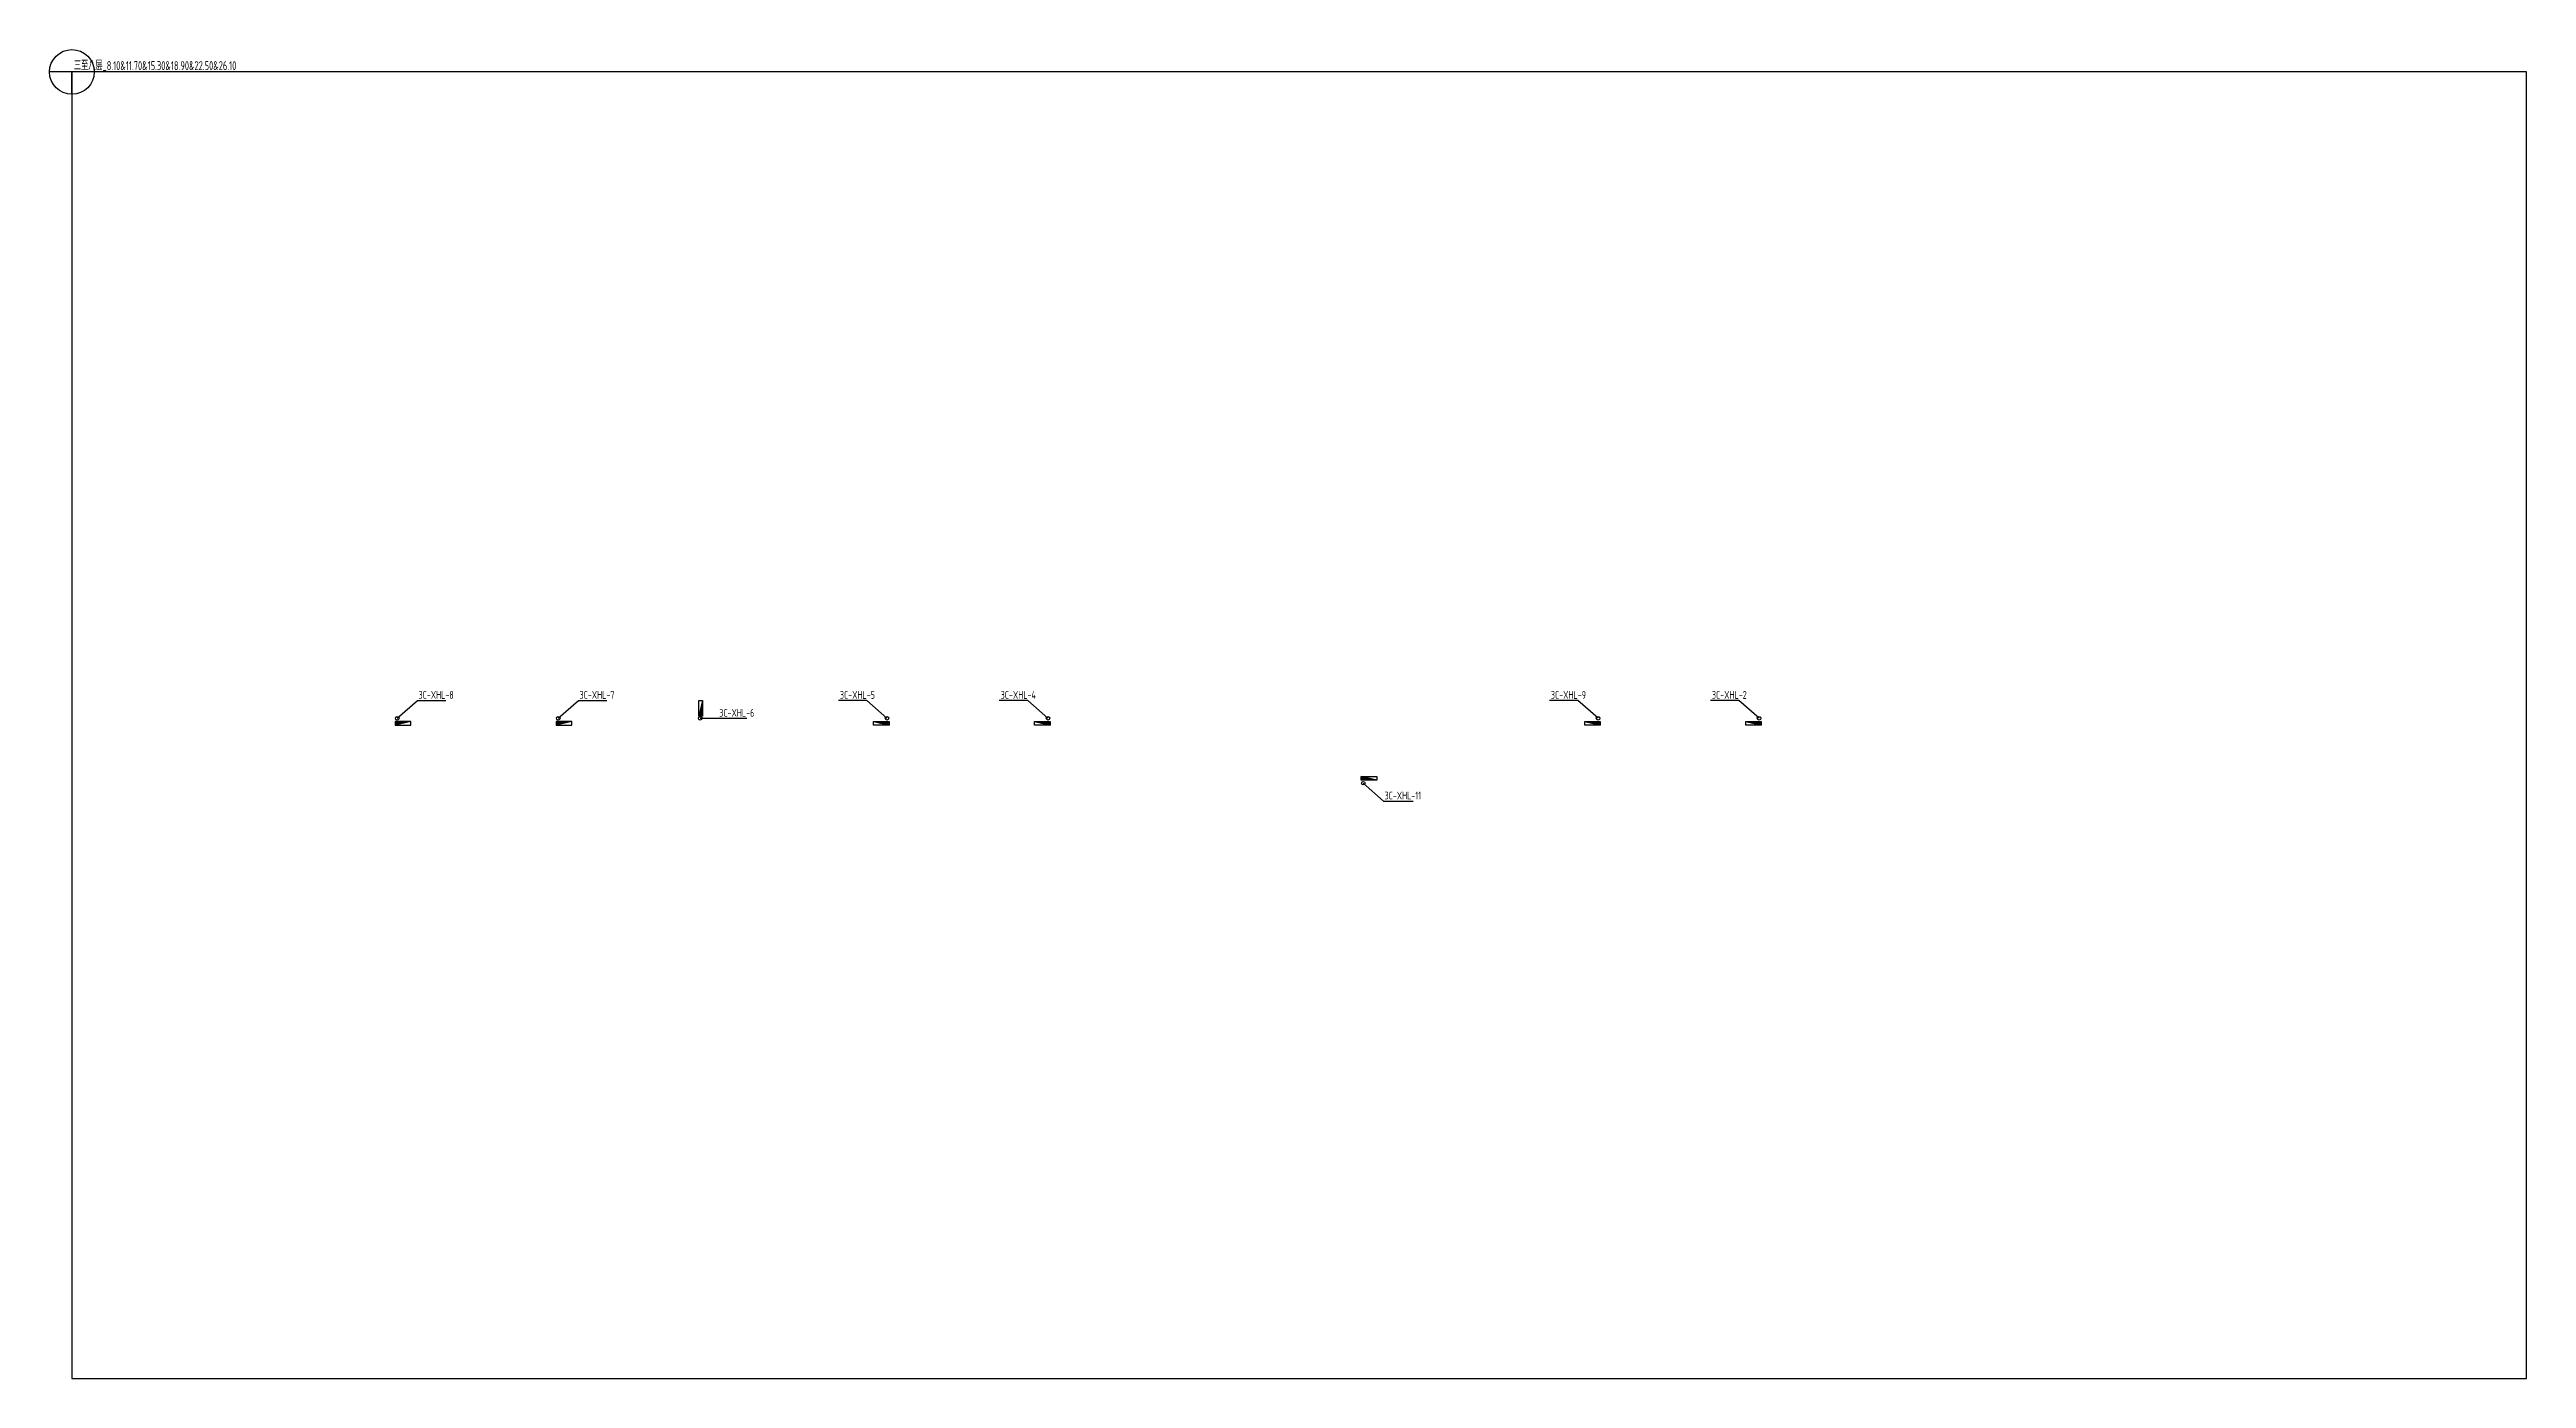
# Model space of a CAD drawing. Extents: x 18533 to 662708, y 11707 to 656991.
# Drawn here: x 551942 to 662708, y 320091 to 379507 of the extents above; entities that cross this region are included whole.
import ezdxf

# ---------------------------------------------------------------- set-up
doc = ezdxf.new("R2010")
doc.units = 0
doc.header["$LTSCALE"] = 1000
doc.layers.get('0').update_dxf_attribs({"linetype": 'CONTINUOUS'})
for name, color, linetype in [('DIM_消防', 3, 'CONTINUOUS'), ('EQUIP_消火栓', 7, 'CONTINUOUS'), ('S-Xh_注释', 3, 'CONTINUOUS'), ('VPIPE-消防', 1, 'CONTINUOUS')]:
    doc.layers.add(name, color=color, linetype=linetype)
doc.styles.add('_TWT_PIPEDN', font='GBENOR', dxfattribs={"width": 0.7, "height": 3.5, "bigfont": 'GBCBIG'})
doc.styles.add('_TWT_SERIAL', font='GBENOR', dxfattribs={"width": 0.7, "height": 3.5, "bigfont": 'GBCBIG'})

# ---------------------------------------------------------------- blocks, each defined once
blk = doc.blocks.new('Floorbase')
for p, q in [((0, 0), (-1000, 0)), ((0, -1000), (0, 0))]:
    blk.add_line(p, q)
blk.add_circle((0, 0), 1000)
at = {"style": '_TWT_PIPEDN', "width": 0.8}
blk.add_attdef('Elevation', (92, 81), '', height=400, dxfattribs=at)
blk = doc.blocks.new('$TwtSys$00000434')
for p, q in [((-0.5, 0.5), (-0.5, -0.5)), ((-0.5, -0.5), (0.5, 0.5)), ((0.5, 0.5), (-0.5, 0.5)), ((0.5, -0.5), (0.5, 0.5)), ((-0.5, -0.5), (0.5, -0.5))]:
    blk.add_line(p, q)
blk.add_solid([(0.5, -0.5), (0.5, 0.5), (-0.5, -0.5)])

msp = doc.modelspace()

# ---------------------------------------------------------------- linework, layer by layer
at = {"layer": 'DIM_消防'}
for p, q in [((567492, 349607), (568392, 350407)), ((568392, 350407), (569658, 350407)), ((574692, 349607), (575592, 350407)), ((575592, 350407), (576858, 350407)), ((588492, 350407), (587218, 350407)), ((589392, 349607), (588492, 350407)), ((595692, 350407), (594407, 350407)), ((596592, 349607), (595692, 350407)), ((620292, 350407), (619012, 350407)), ((621192, 349607), (620292, 350407)), ((627492, 350407), (626214, 350407)), ((628392, 349607), (627492, 350407)), ((581042, 349607), (581842, 349607)), ((581842, 349607), (583118, 349607)), ((610692, 346707), (611592, 345907)), ((611592, 345907), (612917, 345907))]:
    msp.add_line(p, q, dxfattribs=at)
at = {"layer": 'S-Xh_注释'}
msp.add_lwpolyline([(552942, 320091), (662708, 320091), (662708, 378507), (552942, 378507)], close=True, dxfattribs=at)
at = {"layer": 'VPIPE-消防'}
for centre in [(567492, 349607), (574692, 349607), (581042, 349607), (589392, 349607), (596592, 349607), (621192, 349607), (628392, 349607), (610692, 346707)]:
    msp.add_circle(centre, 80, dxfattribs=at)

# ---------------------------------------------------------------- block references
at = {"layer": 'EQUIP_消火栓', "xscale": 700, "zscale": 700}
for p, yscale, rotation in [((581062, 350057), -160, 270), ((567742, 349387), 160, 180), ((574942, 349387), 160, 180), ((610942, 346927), -160, 180)]:
    msp.add_blockref('$TwtSys$00000434', p, dxfattribs=dict(at, yscale=yscale, rotation=rotation))
at = {"layer": 'EQUIP_消火栓', "xscale": 700, "yscale": -160, "zscale": 700}
for p in [(589142, 349387), (596342, 349387), (620942, 349387), (628142, 349387)]:
    msp.add_blockref('$TwtSys$00000434', p, dxfattribs=at)
at = {"layer": 'S-Xh_注释', "color": 0}
msp.add_blockref('Floorbase', (552942, 378507), dxfattribs=at).add_auto_attribs({'Elevation': '三至八层_8.10&11.70&15.30&18.90&22.50&26.10'})

# ---------------------------------------------------------------- texts
at = {"layer": 'DIM_消防', "color": 7, "style": '_TWT_SERIAL', "width": 0.7}
for s, p in [('3C-XHL-8', (568445, 350477)), ('3C-XHL-7', (575645, 350477)), ('3C-XHL-6', (581895, 349677)), ('3C-XHL-5', (587288, 350477)), ('3C-XHL-4', (594477, 350477)), ('3C-XHL-9', (619082, 350477)), ('3C-XHL-2', (626284, 350477)), ('3C-XHL-11', (611643, 345977))]:
    msp.add_text(s, height=350, dxfattribs=at).set_placement(p)

doc.saveas('drawing.dxf')
